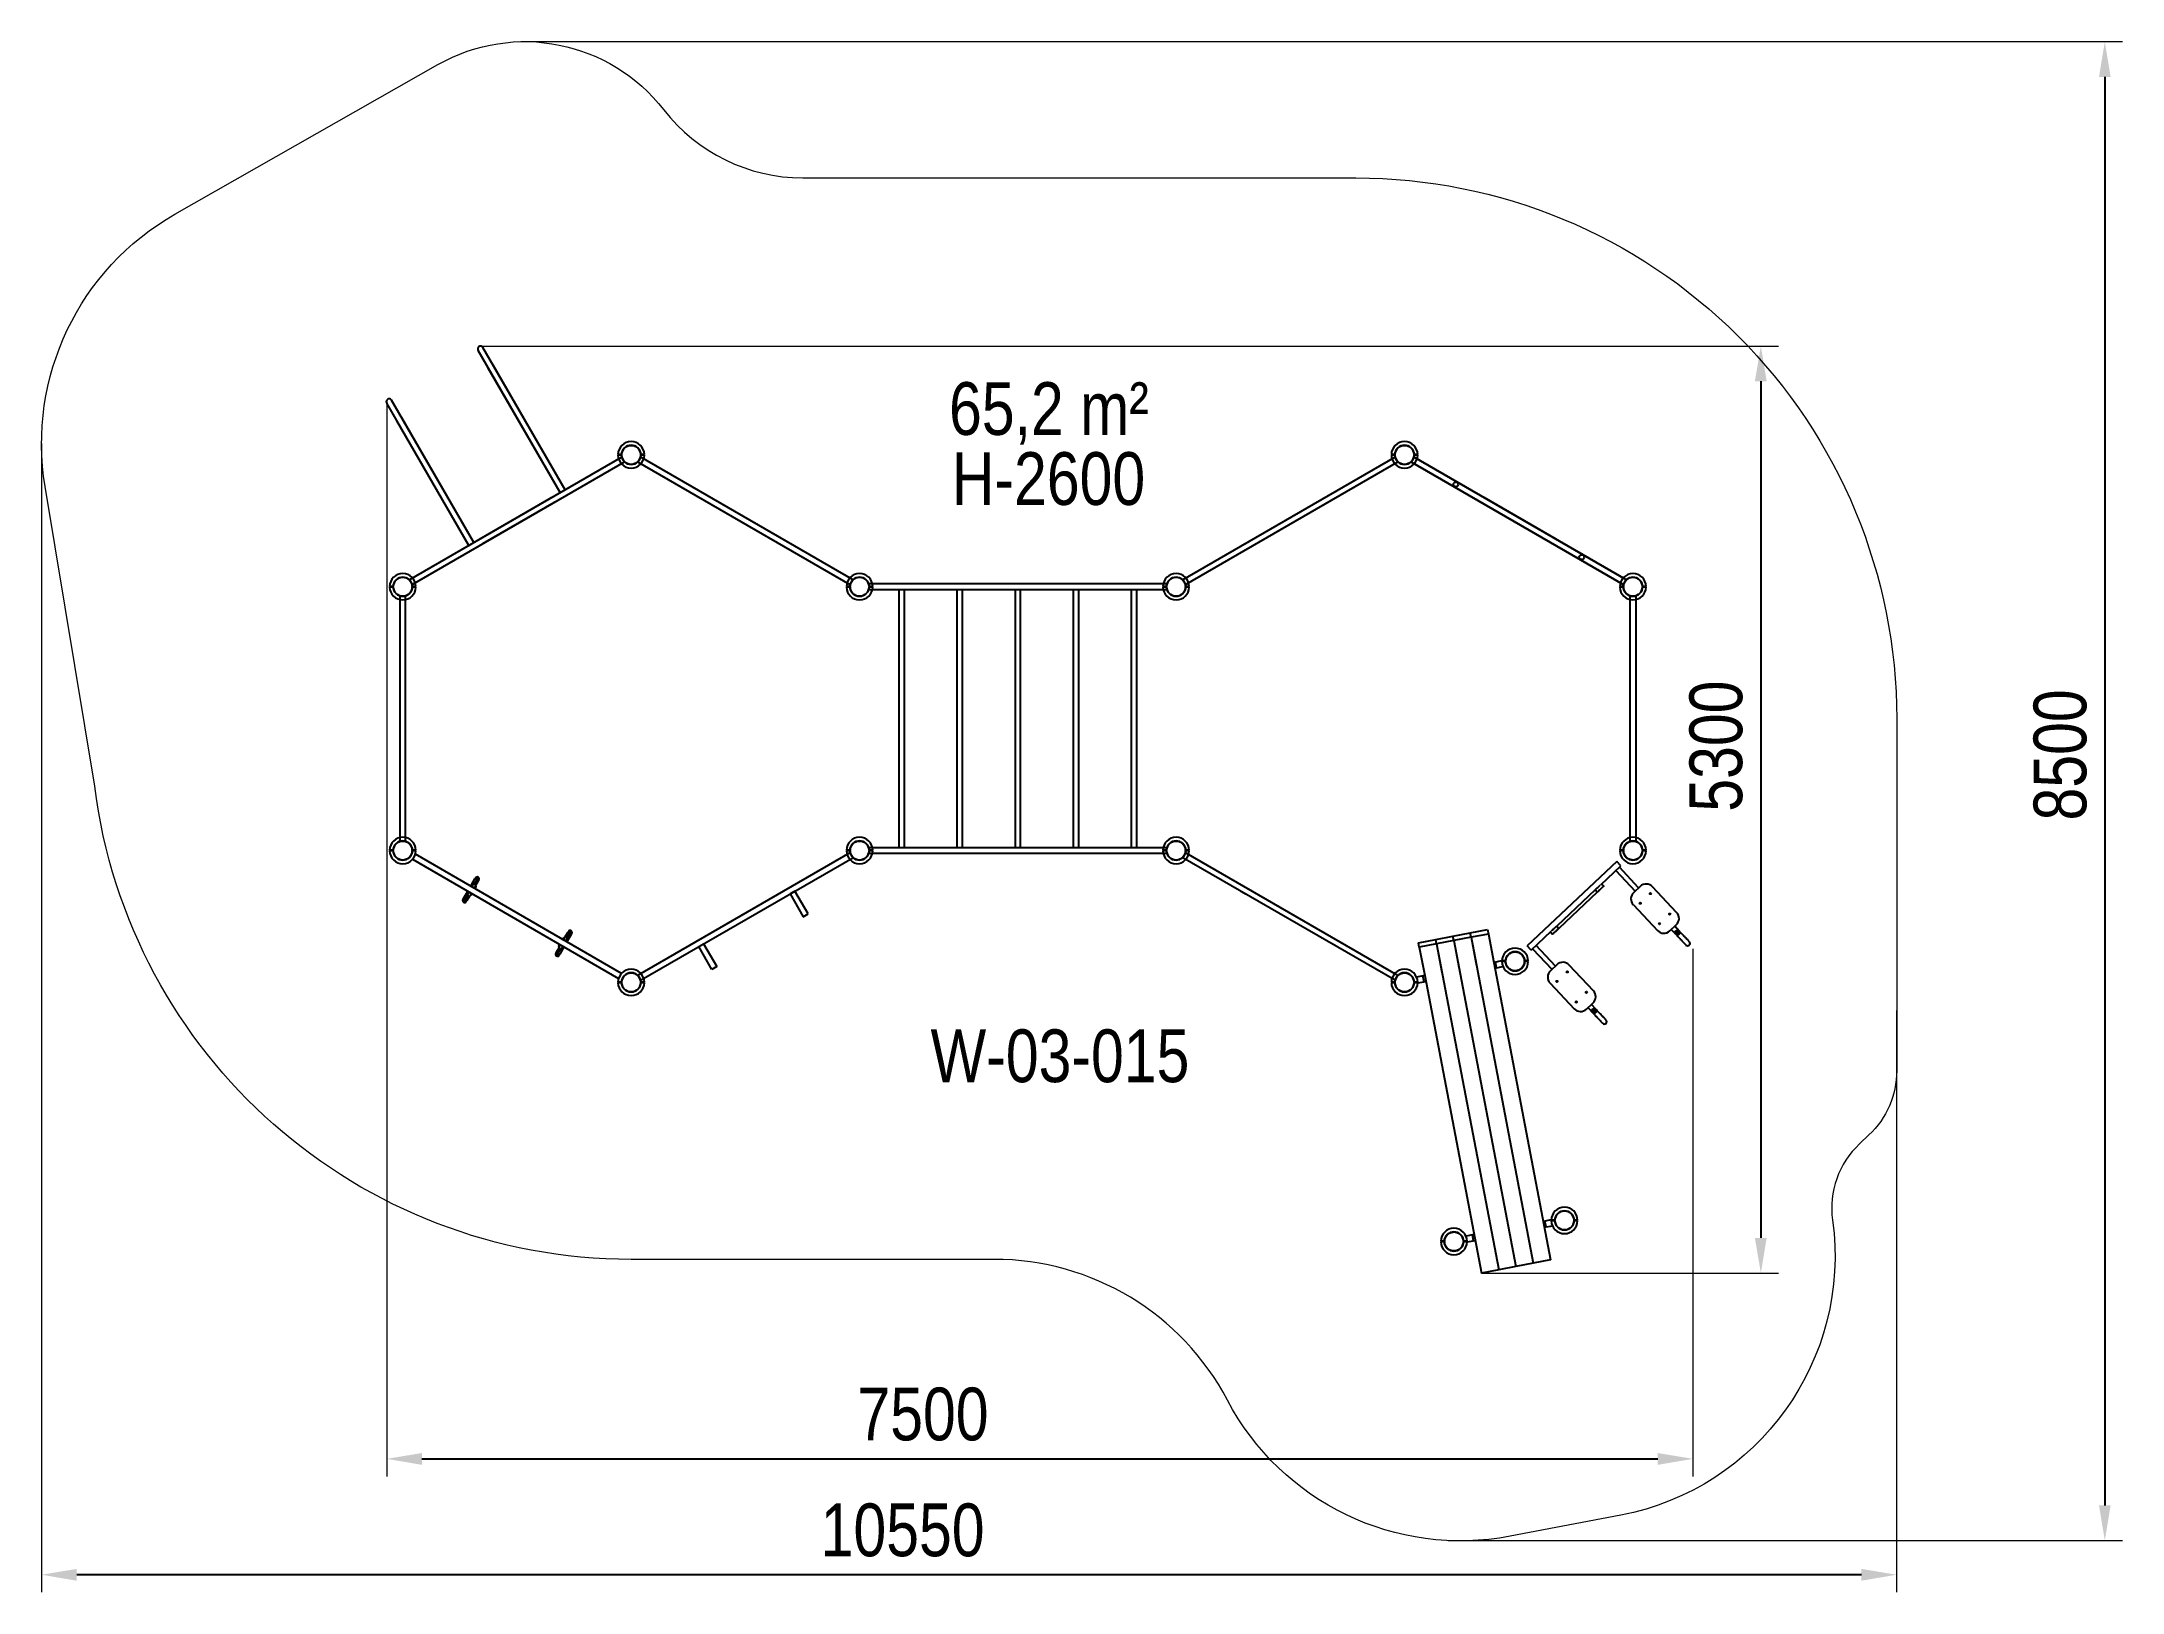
# Model space of a CAD drawing. Header units: millimetres. Extents: x 9701 to 21535, y -5728 to 3090.
import ezdxf

# ---------------------------------------------------------------- set-up
doc = ezdxf.new("R2010")
doc.units = ezdxf.units.MM
for name, color, linetype in [('DIKOM_АРТИКУЛ', 7, 'Continuous'), ('DIKOM_ЗОНА', 80, 'Continuous'), ('DIKOM_ОБЪЕКТ', 7, 'Continuous'), ('DIKOM_РАЗМЕР_ЗОНА', 7, 'Continuous'), ('DIKOM_РАЗМЕР_ОБЪЕКТА', 7, 'Continuous')]:
    doc.layers.add(name, color=color, linetype=linetype)
doc.styles.add('style1', font='arial.ttf', dxfattribs={"width": 0.8})
doc.dimstyles.new('1-50', dxfattribs={"dimtxt": 300, "dimasz": 200, "dimexe": 100, "dimexo": 0, "dimgap": 100, "dimtad": 1, "dimdec": 0, "dimtxsty": 'style1', "dimcen": 0, "dimclrd": 7, "dimclre": 7, "dimadec": 1, "dimazin": 2, "dimtfac": 1, "dimtdec": 0, "dimtmove": 0, "dimatfit": 3, "dimfxl": 0, "dimlwd": 25, "dimlwe": 18, "dimarcsym": 0})

# ---------------------------------------------------------------- blocks, each defined once
blk = doc.blocks.new('*D10')
at = {"layer": 'Defpoints', "color": 0, "transparency": 16777216}
for p in [(9701, 805), (20251, -2420), (9701, -5628)]:
    blk.add_point(p, dxfattribs=at)
at = {"layer": 'DIKOM_РАЗМЕР_ЗОНА', "color": 7, "lineweight": 18, "transparency": 16777216}
for p, q in [((9701, 805), (9701, -5728)), ((20251, -2420), (20251, -5728))]:
    blk.add_line(p, q, dxfattribs=at)
at = {"layer": 'DIKOM_РАЗМЕР_ЗОНА', "color": 7, "lineweight": 25, "transparency": 16777216}
blk.add_line((20051, -5628), (9901, -5628), dxfattribs=at)
at = {"layer": 'DIKOM_РАЗМЕР_ЗОНА', "color": 7, "transparency": 16777216}
for points in [[(9901, -5595), (9901, -5662), (9701, -5628)], [(20051, -5595), (20051, -5662), (20251, -5628)]]:
    blk.add_solid(points, dxfattribs=at)
at = {"layer": 'DIKOM_РАЗМЕР_ЗОНА', "color": 0, "transparency": 16777216, "insert": (14598, -5375), "char_height": 300, "attachment_point": 5, "style": 'style1'}
blk.add_mtext('10550', dxfattribs=at)
blk = doc.blocks.new('*D11')
at = {"layer": 'Defpoints', "color": 0, "transparency": 16777216}
for p in [(12450, 3090), (17700, -5434), (21435, -5434)]:
    blk.add_point(p, dxfattribs=at)
at = {"layer": 'DIKOM_РАЗМЕР_ЗОНА', "color": 7, "lineweight": 18, "transparency": 16777216}
for p, q in [((12450, 3090), (21535, 3090)), ((17700, -5434), (21535, -5434))]:
    blk.add_line(p, q, dxfattribs=at)
at = {"layer": 'DIKOM_РАЗМЕР_ЗОНА', "color": 7, "lineweight": 25, "transparency": 16777216}
blk.add_line((21435, 2890), (21435, -5234), dxfattribs=at)
at = {"layer": 'DIKOM_РАЗМЕР_ЗОНА', "color": 7, "transparency": 16777216}
for points in [[(21402, 2890), (21468, 2890), (21435, 3090)], [(21402, -5234), (21468, -5234), (21435, -5434)]]:
    blk.add_solid(points, dxfattribs=at)
at = {"layer": 'DIKOM_РАЗМЕР_ЗОНА', "color": 0, "transparency": 16777216, "insert": (21182, -966), "char_height": 300, "attachment_point": 5, "rotation": 90, "style": 'style1'}
blk.add_mtext('8500', dxfattribs=at)
blk = doc.blocks.new('*D12')
at = {"layer": 'Defpoints', "color": 0, "transparency": 16777216}
for p in [(12198, 1359), (17890, -3913), (19479, -3913)]:
    blk.add_point(p, dxfattribs=at)
at = {"layer": 'DIKOM_РАЗМЕР_ОБЪЕКТА', "color": 7, "lineweight": 18, "transparency": 16777216}
for p, q in [((12198, 1359), (19579, 1359)), ((17890, -3913), (19579, -3913))]:
    blk.add_line(p, q, dxfattribs=at)
at = {"layer": 'DIKOM_РАЗМЕР_ОБЪЕКТА', "color": 7, "lineweight": 25, "transparency": 16777216}
blk.add_line((19479, 1159), (19479, -3713), dxfattribs=at)
at = {"layer": 'DIKOM_РАЗМЕР_ОБЪЕКТА', "color": 7, "transparency": 16777216}
for points in [[(19445, 1159), (19512, 1159), (19479, 1359)], [(19445, -3713), (19512, -3713), (19479, -3913)]]:
    blk.add_solid(points, dxfattribs=at)
at = {"layer": 'DIKOM_РАЗМЕР_ОБЪЕКТА', "color": 0, "transparency": 16777216, "insert": (19225, -916), "char_height": 300, "attachment_point": 5, "rotation": 90, "style": 'style1'}
blk.add_mtext('5300', dxfattribs=at)
blk = doc.blocks.new('*D13')
at = {"layer": 'Defpoints', "color": 0, "transparency": 16777216}
for p in [(11664, 1035), (19093, -2068), (19093, -4969)]:
    blk.add_point(p, dxfattribs=at)
at = {"layer": 'DIKOM_РАЗМЕР_ОБЪЕКТА', "color": 7, "lineweight": 18, "transparency": 16777216}
for p, q in [((11664, 1035), (11664, -5069)), ((19093, -2068), (19093, -5069))]:
    blk.add_line(p, q, dxfattribs=at)
at = {"layer": 'DIKOM_РАЗМЕР_ОБЪЕКТА', "color": 7, "lineweight": 25, "transparency": 16777216}
blk.add_line((11864, -4969), (18893, -4969), dxfattribs=at)
at = {"layer": 'DIKOM_РАЗМЕР_ОБЪЕКТА', "color": 7, "transparency": 16777216}
for points in [[(11864, -4936), (11864, -5003), (11664, -4969)], [(18893, -4936), (18893, -5003), (19093, -4969)]]:
    blk.add_solid(points, dxfattribs=at)
at = {"layer": 'DIKOM_РАЗМЕР_ОБЪЕКТА', "color": 0, "transparency": 16777216, "insert": (14714, -4716), "char_height": 300, "attachment_point": 5, "style": 'style1'}
blk.add_mtext('7500', dxfattribs=at)

msp = doc.modelspace()

# ---------------------------------------------------------------- linework, layer by layer
at = {"layer": 'DIKOM_ЗОНА', "color": 3, "lineweight": 15}
msp.add_lwpolyline([(9721.6, 560.4, -0.3141465), (10459.9, 2109), (11955.1, 2959.5, -0.3731691), (13239.9, 2702.8, 0.2319041), (14030.4, 2315.4), (17176.4, 2315.4, -0.4142136), (20251.4, -759.6), (20251.4, -2762.8, -0.2069752), (20093.9, -3127.1), (20039.6, -3178.1, 0.2429634), (19886.7, -3610.8, -0.3992129), (18681.8, -5289.1), (18053.1, -5409, -0.3297588), (16445.2, -4635.1, 0.2782735), (15118.3, -3834.6), (13054.3, -3834.6, -0.3780769), (10003.3, -1142.8)], format="xyb", close=True, dxfattribs=at)
at = {"layer": 'DIKOM_ОБЪЕКТ'}
for p, q in [((12650.6, 525.8), (12183.6, 1334.7)), ((12678.4, 541.8), (12211.4, 1350.7)), ((12650.6, 525.8), (12241.6, 1234.2)), ((12678.4, 541.8), (12269.4, 1250.2)), ((12131, 225.8), (11664, 1034.7)), ((12158.7, 241.8), (11691.7, 1050.7)), ((12158.7, 241.8), (11749.7, 950.2)), ((12131, 225.8), (11722, 934.2)), ((11794.9, 31.7), (12998.7, 726.7)), ((12999.8, 742.4), (12979.3, 742.4)), ((12999.8, 738.4), (12979.3, 738.4)), ((13129.3, 742.4), (13108.8, 742.4)), ((13129.3, 738.4), (13108.8, 738.4)), ((13109.3, 742.4), (13109.3, 738.4)), ((14313.7, 31.7), (13109.9, 726.7)), ((16193, 31.7), (17396.7, 726.7)), ((17397.9, 742.4), (17377.4, 742.4)), ((17397.9, 738.4), (17377.4, 738.4)), ((17527.4, 742.4), (17506.8, 742.4)), ((17527.4, 738.4), (17506.8, 738.4)), ((17507.4, 742.4), (17507.4, 738.4)), ((17508, 726.7), (18711.8, 31.7)), ((18711.8, 31.7), (17508, 726.7)), ((13014.7, 699), (11810.9, 4)), ((13093.9, 699), (14297.7, 4)), ((17412.7, 699), (16209, 4)), ((18695.8, 4), (17492, 699)), ((17492, 699), (18695.8, 4)), ((12192.5, 261.3), (12601, 497.2)), ((12650.6, 525.8), (12678.4, 541.8)), ((18314.2, 261.3), (17905.6, 497.2)), ((12617, 469.5), (12208.5, 233.6)), ((17889.6, 469.5), (18298.2, 233.6)), ((12131, 225.8), (12158.7, 241.8)), ((16098.3, 6.4), (14408.3, 6.4)), ((11700.8, -7.6), (11680.3, -7.6)), ((11700.8, -11.6), (11680.3, -11.6)), ((11739.3, -64.6), (11739.3, -1454.6)), ((11771.3, -1454.6), (11771.3, -64.6)), ((11830.3, -7.6), (11809.7, -7.6)), ((11830.3, -11.6), (11809.7, -11.6)), ((11810.3, -7.6), (11810.3, -11.6)), ((14298.9, -7.6), (14278.3, -7.6)), ((14298.9, -11.6), (14278.3, -11.6)), ((14428.3, -7.6), (14407.8, -7.6)), ((14428.3, -11.6), (14407.8, -11.6)), ((14408.3, -7.6), (14408.3, -11.6)), ((14408.3, -25.6), (16098.3, -25.6)), ((14577.3, -25.6), (14577.3, -1493.6)), ((14609.3, -1493.6), (14609.3, -25.6)), ((14907.3, -25.6), (14907.3, -1493.6)), ((14939.3, -1493.6), (14939.3, -25.6)), ((15237.3, -25.6), (15237.3, -1493.6)), ((15269.3, -1493.6), (15269.3, -25.6)), ((15567.3, -25.6), (15567.3, -1493.6)), ((15599.3, -1493.6), (15599.3, -25.6)), ((15897.3, -25.6), (15897.3, -1493.6)), ((15929.3, -1493.6), (15929.3, -25.6)), ((16098.9, -7.6), (16078.3, -7.6)), ((16098.9, -11.6), (16078.3, -11.6)), ((16228.3, -7.6), (16207.8, -7.6)), ((16228.3, -11.6), (16207.8, -11.6)), ((16208.3, -7.6), (16208.3, -11.6)), ((18697, -7.6), (18676.4, -7.6)), ((18697, -11.6), (18676.4, -11.6)), ((18735.4, -1454.6), (18735.4, -64.6)), ((18767.4, -64.6), (18767.4, -1454.6)), ((18826.4, -7.6), (18805.9, -7.6)), ((18826.4, -11.6), (18805.9, -11.6)), ((18806.4, -7.6), (18806.4, -11.6)), ((11700.8, -1507.6), (11680.3, -1507.6)), ((11700.8, -1511.6), (11680.3, -1511.6)), ((11830.3, -1507.6), (11809.7, -1507.6)), ((11830.3, -1511.6), (11809.7, -1511.6)), ((11810.3, -1507.6), (11810.3, -1511.6)), ((12999.4, -2208.5), (11827.2, -1530.8)), ((14298.1, -1523), (13094.4, -2218)), ((14298.9, -1507.6), (14278.3, -1507.6)), ((14298.9, -1511.6), (14278.3, -1511.6)), ((14428.3, -1507.6), (14407.8, -1507.6)), ((14428.3, -1511.6), (14407.8, -1511.6)), ((16098.3, -1493.6), (14408.3, -1493.6)), ((14408.3, -1507.6), (14408.3, -1511.6)), ((14408.3, -1525.6), (16098.3, -1525.6)), ((16098.9, -1507.6), (16078.3, -1507.6)), ((16098.9, -1511.6), (16078.3, -1511.6)), ((16228.3, -1507.6), (16207.8, -1507.6)), ((16228.3, -1511.6), (16207.8, -1511.6)), ((16208.3, -1507.6), (16208.3, -1511.6)), ((16208.5, -1523), (17412.3, -2218)), ((18697, -1507.6), (18676.4, -1507.6)), ((18697, -1511.6), (18676.4, -1511.6)), ((18826.4, -1507.6), (18805.9, -1507.6)), ((18826.4, -1511.6), (18805.9, -1511.6)), ((18806.4, -1507.6), (18806.4, -1511.6)), ((11811.1, -1559.6), (12982.8, -2237)), ((13110.4, -2245.7), (14314.1, -1550.7)), ((17396.3, -2245.7), (16192.5, -1550.7)), ((18659.8, -1572.7), (18149.7, -2052.2)), ((18568.6, -1704.5), (18682.7, -1597.2)), ((18654.7, -1623.5), (18764.3, -1740.1)), ((18682.7, -1597.2), (18659.8, -1572.7)), ((18783.9, -1721.6), (18674.4, -1605)), ((12101, -1783), (12117.8, -1754)), ((12122.3, -1768.1), (12105.5, -1797.1)), ((12117.8, -1754), (12125.2, -1741.2)), ((12134.6, -1768.9), (12120, -1794)), ((12124.6, -1764.2), (12122.3, -1768.1)), ((12122.9, -1756.5), (12123.8, -1757)), ((12123.8, -1744.5), (12125.6, -1741.4)), ((12123.8, -1744.5), (12127.3, -1746.5)), ((12129.5, -1743.7), (12124.2, -1752.8)), ((12124.2, -1752.8), (12124.9, -1753.2)), ((12124.3, -1754), (12124.8, -1753.1)), ((12124.3, -1754), (12124.8, -1753.3)), ((12132.1, -1745.2), (12125.1, -1757.3)), ((12125.6, -1741.4), (12129.1, -1743.4)), ((12127.3, -1746.5), (12129.1, -1743.4)), ((12138.9, -1765.3), (12145.9, -1753.2)), ((12139.2, -1766.3), (12140, -1766.8)), ((12140.7, -1763.7), (12140.6, -1763.8)), ((12141.7, -1712.6), (12148.6, -1700.7)), ((12142.1, -1712.9), (12143.9, -1709.8)), ((12142.1, -1712.9), (12145.6, -1714.9)), ((12142.3, -1763.2), (12143.3, -1763.8)), ((12148.5, -1754.7), (12143.3, -1763.8)), ((12143.9, -1709.8), (12147.3, -1711.8)), ((12145.6, -1714.9), (12147.3, -1711.8)), ((12151.3, -1706), (12146, -1715.1)), ((12147.2, -1758), (12149, -1755)), ((12150.7, -1760), (12147.2, -1758)), ((12148.6, -1700.7), (12165.4, -1671.6)), ((12152.4, -1757), (12149, -1755)), ((12150.7, -1760), (12152.4, -1757)), ((12152.9, -1707), (12151.3, -1706)), ((12153.7, -1705.4), (12152.8, -1706.9)), ((12153.1, -1706.6), (12153.7, -1705.4)), ((12155.8, -1703.9), (12154.9, -1703.4)), ((12163.1, -1697.5), (12160.8, -1701.5)), ((12162.5, -1724.6), (12169, -1713.4)), ((12168.2, -1715.8), (12162.9, -1724.9)), ((12179.9, -1668.5), (12163.1, -1697.5)), ((12170.3, -1717), (12165.1, -1726.1)), ((12165.4, -1671.6), (12169, -1665.4)), ((12165.5, -1726.4), (12167.2, -1723.4)), ((12169, -1728.4), (12165.5, -1726.4)), ((12167.4, -1716.7), (12167, -1716.9)), ((12170.7, -1725.4), (12167.2, -1723.4)), ((12168.2, -1715.8), (12167.7, -1716.5)), ((12169.5, -1716.6), (12168.2, -1715.8)), ((12169, -1728.4), (12170.7, -1725.4)), ((12184.4, -1682.7), (12169.9, -1707.8)), ((12170.3, -1717), (12170.2, -1717)), ((12172.1, -1713.7), (12171.2, -1713.2)), ((12184, -1661.4), (12179.9, -1668.5)), ((12188, -1676.4), (12184.4, -1682.7)), ((13985.9, -1740.2), (13958.2, -1756.2)), ((13958.2, -1756.2), (14033.2, -1886.1)), ((14060.9, -1870.1), (13985.9, -1740.2)), ((16520.8, -1740.2), (16548.5, -1756.2)), ((18536.5, -1733.6), (18317.9, -1939)), ((18548.8, -1746.7), (18330.2, -1952.2)), ((18548.8, -1746.7), (18536.5, -1733.6)), ((18573.4, -1699.9), (18585.2, -1712.5)), ((18792.3, -1713.7), (18755.9, -1748)), ((19000, -1861.7), (18863, -1715.9)), ((12097.4, -1789.2), (12101, -1783)), ((12105.5, -1797.1), (12101.4, -1804.3)), ((12120, -1794), (12116.4, -1800.2)), ((14033.2, -1886.1), (14060.9, -1870.1)), ((18753.7, -1818.7), (18890.7, -1964.4)), ((12661.6, -2013.2), (12663.3, -2010.1)), ((12663.3, -2010.1), (12666.8, -2012.1)), ((12665.5, -2015.4), (12670.7, -2006.3)), ((12675.1, -2004.8), (12668.1, -2016.9)), ((12671.7, -2006.9), (12670.7, -2006.3)), ((12673.3, -2006.4), (12673.4, -2006.3)), ((12674.8, -2003.8), (12674, -2003.3)), ((12679.4, -2001.2), (12694, -1976.1)), ((12689.4, -2005.9), (12691.7, -2002)), ((12691.7, -2002), (12708.5, -1973)), ((12694, -1976.1), (12697.6, -1969.9)), ((12713, -1987.1), (12696.2, -2016.1)), ((12708.5, -1973), (12712.6, -1965.9)), ((12716.6, -1980.9), (12713, -1987.1)), ((17629.9, -2015.9), (17728.1, -1997.2)), ((17728.1, -1997.2), (17826.3, -1978.4)), ((17732.8, -2021.9), (17728.1, -1997.2)), ((17831, -2003.2), (17732.8, -2021.9)), ((17826.3, -1978.4), (17924.5, -1959.7)), ((17831, -2003.2), (17826.3, -1978.4)), ((17929.3, -1984.4), (17831, -2003.2)), ((17831, -2003.2), (17861.8, -2164.5)), ((17924.5, -1959.7), (17929.3, -1984.4)), ((17929.3, -1984.4), (17960, -2145.7)), ((18172.7, -2076.6), (18286.8, -1969.2)), ((18293.8, -1986.4), (18282, -1973.8)), ((18317.9, -1939), (18330.2, -1952.2)), ((18961.3, -1966.6), (18997.8, -1932.3)), ((18969.7, -1958.7), (18995.2, -1985.9)), ((19014.9, -1967.4), (18989.4, -1940.2)), ((12626, -2093.7), (12629.6, -2087.5)), ((12629.6, -2087.5), (12644.1, -2062.3)), ((12630, -2108.7), (12634.1, -2101.6)), ((12634.1, -2101.6), (12650.9, -2072.6)), ((12641.9, -2056.4), (12642.8, -2056.9)), ((12643.3, -2044.8), (12645, -2041.7)), ((12643.3, -2044.8), (12646.8, -2046.8)), ((12643.7, -2053.1), (12648.9, -2044)), ((12643.7, -2053.1), (12643.8, -2053.2)), ((12644.5, -2053.5), (12645.9, -2054.3)), ((12645, -2041.7), (12648.5, -2043.7)), ((12651.5, -2045.5), (12645, -2056.7)), ((12648.6, -2098.5), (12645, -2104.7)), ((12645.9, -2054.3), (12651.1, -2045.2)), ((12645.9, -2054.3), (12646.3, -2053.6)), ((12646.6, -2053.4), (12647.1, -2053.3)), ((12646.8, -2046.8), (12648.5, -2043.7)), ((12665.4, -2069.5), (12648.6, -2098.5)), ((12650.9, -2072.6), (12653.2, -2068.7)), ((12658.2, -2066.2), (12659.1, -2066.7)), ((12660.3, -2064.7), (12661.2, -2063.2)), ((12660.9, -2063.5), (12660.3, -2064.7)), ((12661.1, -2063.2), (12662.7, -2064.1)), ((12661.6, -2013.2), (12665, -2015.2)), ((12662.7, -2064.1), (12668, -2055)), ((12665, -2015.2), (12666.8, -2012.1)), ((12672.3, -2057.5), (12665.4, -2069.5)), ((12666.7, -2058.3), (12668.4, -2055.2)), ((12670.1, -2060.3), (12666.7, -2058.3)), ((12671.9, -2057.2), (12668.4, -2055.2)), ((12670.1, -2060.3), (12671.9, -2057.2)), ((12681.9, -2024.9), (12688.9, -2012.8)), ((12684.5, -2026.4), (12689.8, -2017.3)), ((12684.9, -2026.7), (12686.7, -2023.6)), ((12688.4, -2028.7), (12684.9, -2026.7)), ((12690.2, -2025.6), (12686.7, -2023.6)), ((12688.4, -2028.7), (12690.2, -2025.6)), ((12696.2, -2016.1), (12688.8, -2028.9)), ((12689.8, -2017.3), (12689.1, -2016.9)), ((12689.7, -2016.1), (12689.2, -2017)), ((12689.7, -2016.1), (12689.2, -2016.9)), ((12691.1, -2013.7), (12690.2, -2013.1)), ((13438.6, -2056.2), (13466.3, -2040.2)), ((13513.6, -2186.1), (13438.6, -2056.2)), ((13466.3, -2040.2), (13541.3, -2170.1)), ((17068.1, -2056.2), (17040.4, -2040.2)), ((17531.6, -2034.6), (17629.9, -2015.9)), ((17536.3, -2059.4), (17531.6, -2034.6)), ((17634.6, -2040.6), (17536.3, -2059.4)), ((17536.3, -2059.4), (17567.1, -2220.7)), ((17634.6, -2040.6), (17629.9, -2015.9)), ((17732.8, -2021.9), (17634.6, -2040.6)), ((17634.6, -2040.6), (17665.3, -2201.9)), ((17634.6, -2040.6), (17988.2, -3894.3)), ((17732.8, -2021.9), (17763.6, -2183.2)), ((17732.8, -2021.9), (18086.4, -3875.6)), ((17838.4, -2041.8), (18184.6, -3856.8)), ((18172.7, -2076.6), (18149.7, -2052.2)), ((18181, -2068.7), (18290.6, -2185.3)), ((18310.3, -2166.8), (18200.7, -2050.2)), ((13541.3, -2170.1), (13513.6, -2186.1)), ((17567.1, -2220.7), (17521.1, -2229.5)), ((17563.6, -2255.5), (17557.3, -2222.6)), ((17567.1, -2220.7), (17889.9, -3913.1)), ((18006.1, -2136.9), (17960, -2145.7)), ((17960, -2145.7), (18282.9, -3838.1)), ((17966.3, -2178.6), (18012.4, -2169.8)), ((17976.1, -2176.8), (17969.9, -2143.9)), ((18026.6, -2137.7), (18006, -2137.7)), ((18026.6, -2141.7), (18006, -2141.7)), ((18156, -2137.7), (18135.5, -2137.7)), ((18156, -2141.7), (18135.5, -2141.7)), ((18136, -2137.7), (18136, -2141.7)), ((18318.7, -2158.9), (18282.2, -2193.2)), ((18526.3, -2306.8), (18389.4, -2161.1)), ((12999.8, -2257.6), (12979.3, -2257.6)), ((12999.8, -2261.6), (12979.3, -2261.6)), ((13129.3, -2257.6), (13108.8, -2257.6)), ((13129.3, -2261.6), (13108.8, -2261.6)), ((13109.3, -2257.6), (13109.3, -2261.6)), ((17397.9, -2257.6), (17377.4, -2257.6)), ((17397.9, -2261.6), (17377.4, -2261.6)), ((17527.4, -2257.6), (17506.8, -2257.6)), ((17527.4, -2261.6), (17506.8, -2261.6)), ((17507.4, -2257.6), (17507.4, -2261.6)), ((17527.3, -2262.4), (17573.4, -2253.6)), ((18280.1, -2263.8), (18417, -2409.6)), ((18487.7, -2411.8), (18524.1, -2377.5)), ((18496.1, -2403.9), (18521.6, -2431)), ((18541.3, -2412.5), (18515.8, -2385.4)), ((18287.2, -3610.4), (18241.1, -3619.2)), ((18247.4, -3652.1), (18293.4, -3643.3)), ((18257.2, -3650.2), (18250.9, -3617.3)), ((18307.6, -3611.1), (18287.1, -3611.1)), ((18307.6, -3615.1), (18287.1, -3615.1)), ((18437.1, -3611.1), (18416.6, -3611.1)), ((18437.1, -3615.1), (18416.6, -3615.1)), ((18417.1, -3611.1), (18417.1, -3615.1)), ((17679, -3731), (17658.4, -3731)), ((17679, -3735), (17658.4, -3735)), ((17808.4, -3731), (17787.9, -3731)), ((17808.4, -3735), (17787.9, -3735)), ((17788.4, -3731), (17788.4, -3735)), ((17848.2, -3694.1), (17802.1, -3702.9)), ((17808.4, -3735.8), (17854.5, -3727)), ((17844.6, -3728.9), (17838.4, -3696)), ((17988.2, -3894.3), (17889.9, -3913.1)), ((18086.4, -3875.6), (17988.2, -3894.3)), ((18184.6, -3856.8), (18086.4, -3875.6)), ((18282.9, -3838.1), (18184.6, -3856.8))]:
    msp.add_line(p, q, dxfattribs=at)
at = {"layer": 'DIKOM_ОБЪЕКТ', "flags": 128}
for points in [[(12130.4, -1744.2), (12129.9, -1745.1), (12128.5, -1747.4), (12127.3, -1749.4), (12126.2, -1751.2), (12125.2, -1752.8), (12124.4, -1754.1), (12123.7, -1755.1), (12123.3, -1755.9), (12123, -1756.3), (12122.9, -1756.5), (12123, -1756.3), (12123.2, -1755.8), (12123.7, -1755.1), (12124.3, -1754)], [(12123.8, -1757), (12123.9, -1756.8), (12124.1, -1756.4), (12124.6, -1755.6), (12125.2, -1754.6), (12126, -1753.3), (12127, -1751.7), (12128.1, -1749.9), (12129.4, -1747.9), (12130.7, -1745.6), (12131.3, -1744.7)], [(12146.9, -1753.7), (12146.1, -1754.9), (12144.8, -1757.2), (12143.5, -1759.2), (12142.4, -1761), (12141.5, -1762.6), (12140.6, -1763.9), (12140, -1765), (12139.5, -1765.7), (12139.3, -1766.1), (12139.2, -1766.3), (12139.2, -1766.1), (12139.5, -1765.7), (12140, -1764.9), (12140.6, -1763.8)], [(12140, -1766.8), (12140.1, -1766.7), (12140.4, -1766.2), (12140.9, -1765.5), (12141.5, -1764.4), (12142.3, -1763.1), (12143.3, -1761.6), (12144.4, -1759.7), (12145.6, -1757.7), (12147, -1755.5), (12147.7, -1754.2)], [(12153.7, -1705.4), (12154.3, -1704.5), (12154.7, -1703.8), (12154.9, -1703.5), (12154.9, -1703.4), (12154.8, -1703.7), (12154.5, -1704.2), (12154, -1705.1), (12153.3, -1706.2), (12152.5, -1707.6), (12151.5, -1709.3), (12150.3, -1711.2), (12149.1, -1713.3), (12147.7, -1715.6), (12147.5, -1716)], [(12148.3, -1716.5), (12148.5, -1716.1), (12149.9, -1713.8), (12151.2, -1711.7), (12152.3, -1709.8), (12153.3, -1708.1), (12154.2, -1706.7), (12154.8, -1705.6), (12155.3, -1704.7), (12155.7, -1704.2), (12155.8, -1703.9), (12155.8, -1703.9)], [(12169.9, -1715.2), (12170.5, -1714.3), (12170.9, -1713.6), (12171.2, -1713.3), (12171.2, -1713.2), (12171.1, -1713.5), (12170.7, -1714), (12170.2, -1714.9), (12169.6, -1716), (12168.7, -1717.4), (12167.7, -1719.1), (12166.6, -1721), (12165.3, -1723.1), (12164, -1725.4), (12163.9, -1725.5)], [(12164.8, -1726), (12164.8, -1725.9), (12166.2, -1723.6), (12167.5, -1721.5), (12168.6, -1719.6), (12169.6, -1717.9), (12170.4, -1716.5), (12171.1, -1715.4), (12171.6, -1714.6), (12171.9, -1714), (12172.1, -1713.7), (12172.1, -1713.7)], [(18536.5, -1733.6), (18539.7, -1730.6), (18542.8, -1727.6), (18545.9, -1724.7), (18548.9, -1721.9), (18551.9, -1719.1), (18554.7, -1716.5), (18557.4, -1713.9), (18559.9, -1711.6), (18562.3, -1709.4), (18564.4, -1707.4), (18565.7, -1706.2)], [(18585.2, -1712.5), (18585.1, -1712.6), (18584.7, -1713), (18584, -1713.6), (18583.1, -1714.5), (18581.8, -1715.7), (18580.4, -1717), (18578.7, -1718.6), (18576.7, -1720.5), (18574.6, -1722.5), (18572.2, -1724.7), (18569.7, -1727.1), (18567, -1729.6), (18564.2, -1732.2), (18561.3, -1735), (18558.2, -1737.8), (18555.1, -1740.8), (18552, -1743.7), (18548.8, -1746.7)], [(12674, -2003.3), (12673.9, -2003.5), (12673.6, -2003.9), (12673.1, -2004.6), (12672.5, -2005.7), (12671.7, -2007), (12670.7, -2008.6), (12669.6, -2010.4), (12668.4, -2012.4), (12667, -2014.7), (12666.3, -2015.9)], [(12667.1, -2016.4), (12667.9, -2015.2), (12669.2, -2012.9), (12670.5, -2010.9), (12671.6, -2009.1), (12672.6, -2007.5), (12673.4, -2006.2), (12674, -2005.2), (12674.5, -2004.4), (12674.7, -2004), (12674.8, -2003.8), (12674.8, -2004), (12674.5, -2004.5), (12674, -2005.2), (12673.4, -2006.3)], [(18288.7, -1966.5), (18290, -1965.3), (18292.1, -1963.3), (18294.5, -1961.1), (18297, -1958.7), (18299.7, -1956.2), (18302.5, -1953.5), (18305.4, -1950.8), (18308.5, -1947.9), (18311.6, -1945), (18314.7, -1942), (18317.9, -1939)], [(18330.2, -1952.2), (18327, -1955.1), (18323.9, -1958.1), (18320.8, -1961), (18317.8, -1963.9), (18314.8, -1966.6), (18312, -1969.3), (18309.3, -1971.8), (18306.8, -1974.2), (18304.5, -1976.4), (18302.3, -1978.4), (18300.4, -1980.2), (18298.7, -1981.8), (18297.2, -1983.2), (18296, -1984.3), (18295, -1985.2), (18294.3, -1985.9), (18293.9, -1986.3), (18293.8, -1986.4)], [(18995.2, -1985.9), (18999, -1989.9), (19002.7, -1993.8), (19006.5, -1997.8), (19010.1, -2001.7), (19013.7, -2005.5), (19017.2, -2009.3), (19020.7, -2012.9), (19024, -2016.5), (19027.2, -2019.9), (19030.3, -2023.1), (19033.2, -2026.2), (19035.9, -2029.1), (19038.5, -2031.9), (19040.9, -2034.4), (19043.1, -2036.7), (19045.1, -2038.9), (19046.8, -2040.8), (19048.4, -2042.4), (19049.7, -2043.8), (19050.8, -2045), (19051.7, -2045.9), (19052.3, -2046.5), (19052.6, -2046.9), (19052.8, -2047.1)], [(19012.7, -1969.4), (19012.3, -1969.8), (19011.1, -1970.9), (19009.8, -1972.2), (19008.3, -1973.6), (19006.7, -1975.1), (19005.1, -1976.6), (19003.4, -1978.1), (19001.9, -1979.6), (19000.4, -1981), (18999, -1982.3), (18997.8, -1983.4), (18997.4, -1983.8)], [(18997.4, -1983.8), (18997.8, -1983.4), (18999, -1982.3), (19000.4, -1981), (19001.9, -1979.6), (19003.4, -1978.1), (19005.1, -1976.6)], [(19005.1, -1976.6), (19006.7, -1975.1), (19008.3, -1973.6), (19009.8, -1972.2), (19011.1, -1970.9), (19012.3, -1969.8), (19012.7, -1969.4)], [(19072.4, -2028.6), (19072.3, -2028.4), (19071.9, -2028), (19071.3, -2027.4), (19070.5, -2026.5), (19069.4, -2025.3), (19068.1, -2023.9), (19066.5, -2022.3), (19064.7, -2020.4), (19062.7, -2018.3), (19060.5, -2015.9), (19058.2, -2013.4), (19055.6, -2010.6), (19052.8, -2007.7), (19049.9, -2004.6), (19046.9, -2001.4), (19043.7, -1998), (19040.4, -1994.4), (19036.9, -1990.8), (19033.4, -1987), (19029.8, -1983.2), (19026.1, -1979.3), (19022.4, -1975.4), (19018.7, -1971.4), (19014.9, -1967.4)], [(12649.2, -2044.1), (12649.2, -2044.2), (12647.8, -2046.5), (12646.5, -2048.6), (12645.4, -2050.5), (12644.4, -2052.2), (12643.6, -2053.6), (12642.9, -2054.7), (12642.4, -2055.6), (12642.1, -2056.1), (12641.9, -2056.4), (12641.9, -2056.4)], [(12644.1, -2054.9), (12643.5, -2055.8), (12643.1, -2056.5), (12642.8, -2056.8), (12642.8, -2056.9), (12642.9, -2056.6), (12643.3, -2056.1), (12643.8, -2055.2), (12644.4, -2054.1), (12645.3, -2052.7), (12646.3, -2051), (12647.4, -2049.1), (12648.7, -2047), (12650, -2044.7), (12650.1, -2044.6)], [(12665.7, -2053.7), (12665.5, -2054), (12664.1, -2056.3), (12662.8, -2058.4), (12661.7, -2060.3), (12660.7, -2062), (12659.8, -2063.4), (12659.2, -2064.5), (12658.7, -2065.4), (12658.3, -2065.9), (12658.2, -2066.2), (12658.2, -2066.2)], [(12660.3, -2064.7), (12659.8, -2065.6), (12659.3, -2066.3), (12659.1, -2066.7), (12659.1, -2066.7), (12659.2, -2066.5), (12659.5, -2065.9), (12660, -2065.1), (12660.7, -2063.9), (12661.5, -2062.5), (12662.5, -2060.8), (12663.7, -2058.9), (12664.9, -2056.8), (12666.3, -2054.5), (12666.5, -2054.2)], [(12690.2, -2013.1), (12690.1, -2013.3), (12689.9, -2013.7), (12689.4, -2014.5), (12688.8, -2015.5), (12688, -2016.8), (12687, -2018.4), (12685.9, -2020.2), (12684.6, -2022.2), (12683.3, -2024.5), (12682.7, -2025.4)], [(12683.6, -2025.9), (12684.1, -2025), (12685.5, -2022.8), (12686.7, -2020.7), (12687.9, -2018.9), (12688.8, -2017.3), (12689.6, -2016), (12690.3, -2015), (12690.7, -2014.2), (12691, -2013.8), (12691.1, -2013.7), (12691, -2013.8), (12690.8, -2014.3), (12690.3, -2015.1), (12689.7, -2016.1)], [(18521.6, -2431), (18525.4, -2435), (18529.1, -2439), (18532.8, -2443), (18536.5, -2446.9), (18540.1, -2450.7), (18543.6, -2454.4), (18547, -2458.1), (18550.4, -2461.6), (18553.6, -2465), (18556.6, -2468.3), (18559.5, -2471.4), (18562.3, -2474.3), (18564.9, -2477), (18567.2, -2479.6), (18569.4, -2481.9), (18571.4, -2484), (18573.2, -2485.9), (18574.7, -2487.6), (18576.1, -2489), (18577.2, -2490.1), (18578, -2491.1), (18578.6, -2491.7), (18579, -2492.1), (18579.1, -2492.2)], [(18539.1, -2414.6), (18538.7, -2415), (18537.5, -2416.1), (18536.1, -2417.4), (18534.6, -2418.8), (18533.1, -2420.3), (18531.4, -2421.8), (18529.8, -2423.3), (18528.2, -2424.8), (18526.8, -2426.2), (18525.4, -2427.5), (18524.2, -2428.6), (18523.8, -2429)], [(18523.8, -2429), (18524.2, -2428.6), (18525.4, -2427.5), (18526.8, -2426.2), (18528.2, -2424.8), (18529.8, -2423.3), (18531.4, -2421.8)], [(18531.4, -2421.8), (18533.1, -2420.3), (18534.6, -2418.8), (18536.1, -2417.4), (18537.5, -2416.1), (18538.7, -2415), (18539.1, -2414.6)], [(18598.8, -2473.7), (18598.7, -2473.6), (18598.3, -2473.2), (18597.7, -2472.6), (18596.8, -2471.6), (18595.7, -2470.5), (18594.4, -2469.1), (18592.9, -2467.4), (18591.1, -2465.5), (18589.1, -2463.4), (18586.9, -2461.1), (18584.5, -2458.5), (18582, -2455.8), (18579.2, -2452.9), (18576.3, -2449.8), (18573.2, -2446.5), (18570, -2443.1), (18566.7, -2439.6), (18563.3, -2436), (18559.8, -2432.2), (18556.2, -2428.4), (18552.5, -2424.5), (18548.8, -2420.5), (18545, -2416.5), (18541.3, -2412.5)]]:
    msp.add_lwpolyline(points, dxfattribs=at)
at = {"layer": 'DIKOM_ОБЪЕКТ'}
for centre, radius in [((13054.3, 740.4), 54), ((17452.4, 740.4), 54), ((17743.8, 572.1), 13.5), ((18460, 158.6), 13.5), ((11755.3, -9.6), 54), ((14353.3, -9.6), 54), ((16153.3, -9.6), 54), ((18751.4, -9.6), 54), ((11755.3, -1509.6), 54), ((14353.3, -1509.6), 54), ((16153.3, -1509.6), 54), ((18751.4, -1509.6), 54), ((18751.4, -1509.6), 54), ((18851.2, -1754.5), 4), ((18792.9, -1809.3), 4), ((18960.8, -1871.1), 4), ((18902.5, -1925.9), 4), ((19005.1, -1976.6), 13.5), ((19005.1, -1976.6), 10.5), ((18081, -2139.7), 54), ((18081, -2139.7), 54), ((13054.3, -2259.6), 54), ((17452.4, -2259.6), 54), ((17452.4, -2259.6), 54), ((18377.6, -2199.6), 4), ((18319.3, -2254.4), 4), ((18487.1, -2316.2), 4), ((18428.8, -2371), 4), ((18531.4, -2421.8), 13.5), ((18531.4, -2421.8), 10.5), ((18362.1, -3613.1), 54), ((18362.1, -3613.1), 54), ((17733.4, -3733), 54), ((17733.4, -3733), 54)]:
    msp.add_circle(centre, radius, dxfattribs=at)
for centre, radius, start, end in [((12197.5, 1342.7), 16, 30, 210), ((11677.9, 1042.7), 16, 30, 210), ((13054.3, 740.4), 75, 1.52807, 178.47193), ((13054.3, 740.4), 75, 181.52807, 358.47193), ((13054.3, 740.4), 54.5, 2.10307, 177.89693), ((13054.3, 740.4), 54.5, 182.10307, 357.89693), ((17452.4, 740.4), 75, 1.52807, 178.47193), ((17452.4, 740.4), 75, 181.52807, 358.47193), ((17452.4, 740.4), 54.5, 2.10307, 177.89693), ((17452.4, 740.4), 54.5, 182.10307, 357.89693), ((11755.3, -9.6), 75, 1.52807, 178.47193), ((11755.3, -9.6), 54.5, 2.10307, 177.89693), ((14353.3, -9.6), 75, 1.52807, 178.47193), ((14353.3, -9.6), 54.5, 2.10307, 177.89693), ((16153.3, -9.6), 75, 1.52807, 178.47193), ((16153.3, -9.6), 54.5, 2.10307, 177.89693), ((18751.4, -9.6), 75, 1.52807, 178.47193), ((18751.4, -9.6), 54.5, 2.10307, 177.89693), ((11755.3, -9.6), 75, 181.52807, 358.47193), ((11755.3, -9.6), 54.5, 182.10307, 357.89693), ((14353.3, -9.6), 75, 181.52807, 358.47193), ((14353.3, -9.6), 54.5, 182.10307, 357.89693), ((16153.3, -9.6), 75, 181.52807, 358.47193), ((16153.3, -9.6), 54.5, 182.10307, 357.89693), ((18751.4, -9.6), 75, 181.52807, 358.47193), ((18751.4, -9.6), 54.5, 182.10307, 357.89693), ((11755.3, -1509.6), 75, 1.52807, 178.47193), ((11755.3, -1509.6), 75, 181.52807, 358.47193), ((11755.3, -1509.6), 54.5, 2.10307, 177.89693), ((11755.3, -1509.6), 54.5, 182.10307, 357.89693), ((14353.3, -1509.6), 75, 1.52807, 178.47193), ((14353.3, -1509.6), 75, 181.52807, 358.47193), ((14353.3, -1509.6), 54.5, 2.10307, 177.89693), ((14353.3, -1509.6), 54.5, 182.10307, 357.89693), ((16153.3, -1509.6), 75, 1.52807, 178.47193), ((16153.3, -1509.6), 75, 181.52807, 358.47193), ((16153.3, -1509.6), 54.5, 2.10307, 177.89693), ((16153.3, -1509.6), 54.5, 182.10307, 357.89693), ((18751.4, -1509.6), 75, 1.52807, 178.47193), ((18751.4, -1509.6), 75, 181.52807, 358.47193), ((18751.4, -1509.6), 54.5, 2.10307, 177.89693), ((18751.4, -1509.6), 54.5, 182.10307, 357.89693), ((12127.1, -1758.8), 10.5, 152.92003, 242.64323), ((12128.1, -1758.3), 11.5, 239.3502, 286.3253), ((12132, -1761.3), 8, 149.96789, 329.96789), ((12157.4, -1706.4), 10.5, 57.29255, 147.01575), ((12162, -1709.4), 8, 329.96789, 149.96789), ((12157.5, -1707.5), 11.5, 13.61064, 60.58558), ((12178.5, -1670.9), 11, 59.96789, 149.96789), ((12178.5, -1670.9), 11, 329.96789, 59.96789), ((18790.1, -1784.4), 50, 133.22523, 223.22523), ((18826.6, -1750.2), 50, 43.22523, 133.22523), ((12106.9, -1794.7), 11, 149.96789, 239.96789), ((12106.9, -1794.7), 11, 239.96789, 329.96789), ((18963.5, -1895.9), 50, 313.22523, 43.22523), ((12682, -2008.8), 8, 329.96789, 149.96789), ((12685.9, -2011.8), 11.5, 59.3502, 106.3253), ((12686.9, -2011.3), 10.5, 332.92003, 62.64323), ((12707.1, -1975.4), 11, 59.96789, 149.96789), ((12707.1, -1975.4), 11, 329.96789, 59.96789), ((18927.1, -1930.2), 50, 223.22523, 313.22523), ((12635.5, -2099.2), 11, 149.96789, 239.96789), ((12635.5, -2099.2), 11, 239.96789, 329.96789), ((12652, -2060.7), 8, 149.96789, 329.96789), ((12656.5, -2062.6), 11.5, 193.61064, 240.58558), ((12656.6, -2063.7), 10.5, 237.29255, 327.01575), ((18081, -2139.7), 75, 1.52807, 178.47193), ((18081, -2139.7), 54.5, 2.10307, 177.89693), ((19062.6, -2037.8), 13.5, 223.22523, 43.22523), ((13054.3, -2259.6), 75, 1.52807, 178.47193), ((13054.3, -2259.6), 54.5, 2.10307, 177.89693), ((17452.4, -2259.6), 75, 1.52807, 178.47193), ((17452.4, -2259.6), 54.5, 2.10307, 177.89693), ((18081, -2139.7), 75, 181.52807, 358.47193), ((18081, -2139.7), 54.5, 182.10307, 357.89693), ((18316.5, -2229.6), 50, 133.22523, 223.22523), ((18352.9, -2195.3), 50, 43.22523, 133.22523), ((13054.3, -2259.6), 75, 181.52807, 358.47193), ((13054.3, -2259.6), 54.5, 182.10307, 357.89693), ((17452.4, -2259.6), 75, 181.52807, 358.47193), ((17452.4, -2259.6), 54.5, 182.10307, 357.89693), ((18489.9, -2341.1), 50, 313.22523, 43.22523), ((18453.5, -2375.3), 50, 223.22523, 313.22523), ((18589, -2483), 13.5, 223.22523, 43.22523), ((18362.1, -3613.1), 75, 1.52807, 178.47193), ((17733.4, -3733), 75, 1.52807, 178.47193), ((18362.1, -3613.1), 75, 181.52807, 358.47193), ((18362.1, -3613.1), 54.5, 2.10307, 177.89693), ((18362.1, -3613.1), 54.5, 182.10307, 357.89693), ((17733.4, -3733), 75, 181.52807, 358.47193), ((17733.4, -3733), 54.5, 2.10307, 177.89693), ((17733.4, -3733), 54.5, 182.10307, 357.89693), ((17706.7, -3780), 0.856, 149.00305, 171.68931)]:
    msp.add_arc(centre, radius, start, end, dxfattribs=at)
for points, knots in [([(18698.4, -1519.8), (18698.1, -1518.3), (18697.6, -1515.4), (18697.2, -1511.4), (18697.1, -1507.7), (18697.3, -1505.5), (18697.3, -1504.5)], [0, 0, 0, 0, 0.2737507, 0.5530373, 0.7743291, 1, 1, 1, 1]), ([(18697.3, -1504.5), (18697.5, -1502.9), (18697.9, -1499.7), (18699.1, -1494.9), (18700.7, -1490), (18702.9, -1485.2), (18705.5, -1480.5), (18709.1, -1475.5), (18713.8, -1470.2), (18719.8, -1465.3), (18726.4, -1461.3), (18733.3, -1458.3), (18740.4, -1456.3), (18745.9, -1455.5), (18748.9, -1455.4), (18749.6, -1455.3)], [0, 0, 0, 0, 0.0663725, 0.1329438, 0.1993002, 0.2658061, 0.3325349, 0.3990241, 0.4949375, 0.590849, 0.6843475, 0.7778622, 0.8731286, 0.9684167, 1, 1, 1, 1]), ([(18753.2, -1563.9), (18752.1, -1563.9), (18749.9, -1563.9), (18746.2, -1563.6), (18742.2, -1563), (18739.4, -1562.3), (18738, -1561.9)], [0, 0, 0, 0, 0.2289774, 0.4635308, 0.7291755, 1, 1, 1, 1]), ([(12125.5, -1754.5), (12125.6, -1754.6), (12125.6, -1754.6), (12125.9, -1754.4), (12126.3, -1754.2), (12126.9, -1753.9), (12127.2, -1753.7)], [0, 0, 0, 0, 0.2454839, 0.503571, 0.7256942, 1, 1, 1, 1]), ([(12140.7, -1762.3), (12140.7, -1762.4), (12140.7, -1762.9), (12140.7, -1763.5), (12140.6, -1763.7), (12140.6, -1763.8)], [0, 0, 0, 0, 0.0455151, 0.514012, 1, 1, 1, 1]), ([(12155, -1705.6), (12155, -1705.6), (12155.1, -1705.3), (12155.2, -1705), (12155.4, -1704.7), (12155.5, -1704.5), (12155.4, -1704.6), (12155.4, -1704.6)], [0, 0, 0, 0, 0.0067999, 0.2385312, 0.5476939, 0.9518264, 1, 1, 1, 1]), ([(12179.9, -1668.5), (12179.3, -1668.3), (12178.2, -1667.7), (12176.5, -1667.2), (12174.6, -1666.9), (12172.8, -1666.9), (12171.1, -1667.3), (12169.4, -1667.9), (12168, -1668.7), (12166.8, -1669.7), (12166, -1670.7), (12165.6, -1671.3), (12165.4, -1671.6), (12165.4, -1671.6)], [0, 0, 0, 0, 0.1058379, 0.2147452, 0.3205832, 0.4294904, 0.5353295, 0.6442378, 0.7500796, 0.8589906, 0.9242394, 0.990185, 1, 1, 1, 1]), ([(12169.8, -1715.3), (12169.8, -1715.3), (12169.8, -1715.3), (12169.3, -1715.6), (12168.7, -1716), (12168.6, -1716)], [0, 0, 0, 0, 0.3837839, 0.900265, 1, 1, 1, 1]), ([(12179.9, -1668.5), (12180.4, -1668.9), (12181.4, -1669.5), (12182.8, -1670.8), (12183.9, -1672.3), (12184.8, -1673.8), (12185.4, -1675.5), (12185.7, -1677.2), (12185.6, -1679), (12185.4, -1680.4), (12185, -1681.6), (12184.6, -1682.3), (12184.4, -1682.6), (12184.4, -1682.7)], [0, 0, 0, 0, 0.1058379, 0.2147452, 0.3205832, 0.4294904, 0.5353295, 0.6442378, 0.7500796, 0.8589906, 0.9242394, 0.990185, 1, 1, 1, 1]), ([(12105.5, -1797.1), (12105, -1796.8), (12104, -1796.1), (12102.6, -1794.9), (12101.5, -1793.4), (12100.6, -1791.8), (12100, -1790.2), (12099.7, -1788.4), (12099.8, -1786.7), (12100.1, -1784.9), (12100.6, -1783.7), (12101, -1783.1), (12101, -1783)], [0, 0, 0, 0, 0.1058563, 0.2147826, 0.3206389, 0.429565, 0.5354226, 0.6443498, 0.75021, 0.8591399, 0.9901833, 1, 1, 1, 1]), ([(12105.5, -1797.1), (12106.1, -1797.4), (12107.2, -1798), (12108.9, -1798.5), (12110.8, -1798.8), (12112.6, -1798.7), (12114.3, -1798.4), (12116, -1797.8), (12117.4, -1796.9), (12118.8, -1795.8), (12119.6, -1794.7), (12120, -1794.1), (12120, -1794)], [0, 0, 0, 0, 0.1058563, 0.2147826, 0.3206389, 0.429565, 0.5354226, 0.6443498, 0.75021, 0.8591399, 0.9901833, 1, 1, 1, 1]), ([(12673.3, -2007.8), (12673.3, -2007.7), (12673.3, -2007.2), (12673.3, -2006.6), (12673.4, -2006.4), (12673.4, -2006.3)], [0, 0, 0, 0, 0.04551506, 0.51401205, 1, 1, 1, 1]), ([(12708.5, -1973), (12707.9, -1972.7), (12706.8, -1972.1), (12705.1, -1971.6), (12703.2, -1971.3), (12701.4, -1971.4), (12699.7, -1971.7), (12698, -1972.3), (12696.6, -1973.2), (12695.2, -1974.4), (12694.4, -1975.4), (12694, -1976), (12694, -1976.1)], [0, 0, 0, 0, 0.1058563, 0.2147826, 0.3206389, 0.429565, 0.5354226, 0.6443498, 0.75021, 0.8591399, 0.9901833, 1, 1, 1, 1]), ([(12708.5, -1973), (12709, -1973.3), (12710, -1974), (12711.4, -1975.3), (12712.5, -1976.7), (12713.4, -1978.3), (12714, -1980), (12714.3, -1981.7), (12714.2, -1983.4), (12713.9, -1985.2), (12713.4, -1986.4), (12713, -1987), (12713, -1987.1)], [0, 0, 0, 0, 0.1058563, 0.2147826, 0.3206389, 0.429565, 0.5354226, 0.6443498, 0.75021, 0.8591399, 0.9901833, 1, 1, 1, 1]), ([(12634.1, -2101.6), (12633.6, -2101.2), (12632.6, -2100.6), (12631.2, -2099.3), (12630.1, -2097.9), (12629.2, -2096.3), (12628.6, -2094.6), (12628.3, -2092.9), (12628.4, -2091.1), (12628.6, -2089.7), (12629, -2088.5), (12629.4, -2087.9), (12629.6, -2087.5), (12629.6, -2087.5)], [0, 0, 0, 0, 0.1058379, 0.2147452, 0.3205832, 0.4294904, 0.5353295, 0.6442378, 0.7500796, 0.8589906, 0.9242394, 0.990185, 1, 1, 1, 1]), ([(12634.1, -2101.6), (12634.7, -2101.9), (12635.8, -2102.4), (12637.5, -2103), (12639.4, -2103.2), (12641.2, -2103.2), (12642.9, -2102.9), (12644.6, -2102.2), (12646, -2101.4), (12647.2, -2100.4), (12648, -2099.5), (12648.4, -2098.9), (12648.6, -2098.5), (12648.6, -2098.5)], [0, 0, 0, 0, 0.1058379, 0.2147452, 0.3205832, 0.4294904, 0.5353295, 0.6442378, 0.7500796, 0.8589906, 0.9242394, 0.990185, 1, 1, 1, 1]), ([(12644.2, -2054.8), (12644.2, -2054.8), (12644.2, -2054.8), (12644.7, -2054.5), (12645.3, -2054.1), (12645.4, -2054.1)], [0, 0, 0, 0, 0.3837839, 0.900265, 1, 1, 1, 1]), ([(12659, -2064.5), (12659, -2064.5), (12658.9, -2064.8), (12658.8, -2065.1), (12658.6, -2065.4), (12658.6, -2065.6), (12658.6, -2065.5), (12658.6, -2065.5)], [0, 0, 0, 0, 0.0067999, 0.2385312, 0.5476939, 0.9518264, 1, 1, 1, 1]), ([(12688.5, -2015.6), (12688.4, -2015.6), (12688.4, -2015.5), (12688.1, -2015.7), (12687.7, -2015.9), (12687.1, -2016.2), (12686.8, -2016.4)], [0, 0, 0, 0, 0.2454839, 0.503571, 0.7256942, 1, 1, 1, 1]), ([(18079.3, -2085.4), (18080.3, -2085.4), (18082.6, -2085.4), (18086.3, -2085.7), (18090.3, -2086.3), (18093.1, -2087), (18094.4, -2087.4)], [0, 0, 0, 0, 0.2289781, 0.4635319, 0.7291774, 1, 1, 1, 1]), ([(18134.1, -2129.6), (18134.4, -2131), (18134.9, -2133.9), (18135.2, -2137.9), (18135.3, -2141.6), (18135.2, -2143.8), (18135.1, -2144.8)], [0, 0, 0, 0, 0.2737511, 0.5530375, 0.7743327, 1, 1, 1, 1]), ([(17409.5, -2226.3), (17410.5, -2225), (17412.5, -2222.6), (17416.1, -2219.1), (17420.1, -2215.9), (17424.5, -2213), (17429.2, -2210.5), (17434.9, -2208.1), (17441.8, -2206.2), (17449.5, -2205.2), (17457.2, -2205.4), (17464.6, -2206.6), (17471.7, -2208.7), (17476.7, -2211), (17479.3, -2212.5), (17480, -2212.8)], [0, 0, 0, 0, 0.0663715, 0.1329429, 0.1992988, 0.265804, 0.3325321, 0.3990215, 0.4949344, 0.5908467, 0.6843449, 0.7778596, 0.8731258, 0.9684134, 1, 1, 1, 1]), ([(17480, -2212.8), (17480.9, -2213.4), (17482.8, -2214.6), (17485.7, -2216.9), (17488.7, -2219.4), (17490.5, -2221.3), (17491.3, -2222.2)], [0, 0, 0, 0, 0.23816962, 0.48213765, 0.75845287, 1, 1, 1, 1]), ([(18028, -2149.8), (18027.7, -2148.4), (18027.2, -2145.5), (18026.8, -2141.5), (18026.8, -2137.8), (18026.9, -2135.6), (18027, -2134.5)], [0, 0, 0, 0, 0.2737508, 0.5530374, 0.7743256, 1, 1, 1, 1]), ([(18135.1, -2144.8), (18134.9, -2146.4), (18134.5, -2149.6), (18133.4, -2154.4), (18131.8, -2159.3), (18129.6, -2164.1), (18127, -2168.8), (18123.4, -2173.8), (18118.6, -2179.1), (18112.6, -2184.1), (18106.1, -2188), (18099.2, -2191.1), (18092.1, -2193), (18086.6, -2193.8), (18083.6, -2194), (18082.8, -2194)], [0, 0, 0, 0, 0.066373, 0.1329437, 0.1993002, 0.2658058, 0.3325345, 0.3990241, 0.4949369, 0.5908495, 0.6843477, 0.7778624, 0.8731287, 0.9684161, 1, 1, 1, 1]), ([(17495.3, -2293), (17494.3, -2294.2), (17492.2, -2296.6), (17488.6, -2300.1), (17484.7, -2303.4), (17480.3, -2306.3), (17475.6, -2308.8), (17469.8, -2311.1), (17463, -2313), (17455.2, -2314), (17447.6, -2313.8), (17440.1, -2312.7), (17433.1, -2310.5), (17428, -2308.3), (17425.4, -2306.8), (17424.8, -2306.4)], [0, 0, 0, 0, 0.0663729, 0.1329437, 0.1993007, 0.265806, 0.3325341, 0.3990243, 0.494937, 0.5908493, 0.6843475, 0.7778621, 0.8731283, 0.9684161, 1, 1, 1, 1]), ([(18311.9, -3593.2), (18312.4, -3591.9), (18313.5, -3589.2), (18315.4, -3585.6), (18317.3, -3582.4), (18318.6, -3580.7), (18319.2, -3579.8)], [0, 0, 0, 0, 0.2737523, 0.5530433, 0.7743328, 1, 1, 1, 1]), ([(17683.2, -3713.2), (17683.8, -3711.8), (17684.9, -3709.1), (17686.7, -3705.5), (17688.7, -3702.3), (17689.9, -3700.6), (17690.6, -3699.7)], [0, 0, 0, 0, 0.2737515, 0.5530429, 0.7743314, 1, 1, 1, 1]), ([(17690.6, -3699.7), (17691.6, -3698.5), (17693.6, -3696), (17697.2, -3692.5), (17701.2, -3689.3), (17705.6, -3686.4), (17710.3, -3683.9), (17716, -3681.5), (17722.8, -3679.7), (17730.6, -3678.7), (17738.3, -3678.8), (17745.7, -3680), (17752.7, -3682.1), (17757.8, -3684.4), (17760.4, -3685.9), (17761, -3686.3)], [0, 0, 0, 0, 0.0663726, 0.1329431, 0.1993005, 0.2658055, 0.3325326, 0.3990223, 0.4949351, 0.5908477, 0.6843458, 0.7778604, 0.8731264, 0.9684141, 1, 1, 1, 1]), ([(17705.8, -3779.8), (17704.9, -3779.3), (17703.1, -3778.1), (17700.1, -3775.8), (17697, -3773.1), (17695.1, -3771.1), (17694.1, -3770)], [0, 0, 0, 0, 0.2289743, 0.4635298, 0.7291733, 1, 1, 1, 1]), ([(17776.3, -3766.4), (17775.3, -3767.6), (17773.3, -3770.1), (17769.7, -3773.6), (17765.7, -3776.8), (17761.3, -3779.7), (17756.6, -3782.2), (17750.9, -3784.6), (17744.1, -3786.4), (17736.3, -3787.4), (17728.6, -3787.3), (17721.2, -3786.1), (17714.2, -3784), (17709.1, -3781.7), (17706.5, -3780.2), (17705.8, -3779.8)], [0, 0, 0, 0, 0.06637261, 0.13294337, 0.19930118, 0.26580664, 0.33253535, 0.39902439, 0.4949372, 0.59084949, 0.68434764, 0.77786196, 0.8731284, 0.96841598, 1, 1, 1, 1])]:
    msp.add_open_spline(points, degree=3, knots=knots, dxfattribs=at)

# ---------------------------------------------------------------- texts
at = {"layer": 'DIKOM_АРТИКУЛ', "color": 7, "linetype": 'Continuous', "lineweight": 15, "insert": (14757, -2527), "char_height": 300, "width": 2314.7, "attachment_point": 1, "style": 'style1'}
msp.add_mtext('W-03-015', dxfattribs=at)
at = {"layer": 'DIKOM_РАЗМЕР_ОБЪЕКТА', "char_height": 300, "width": 2314.7, "attachment_point": 1, "style": 'style1'}
for s, insert in [('65,2 m²', (14862, 1153.6)), ('H-2600', (14878, 755.5))]:
    msp.add_mtext(s, dxfattribs=dict(at, insert=insert))

# ---------------------------------------------------------------- dimensions: what is measured, and where the dimension line sits
at = {"layer": 'DIKOM_РАЗМЕР_ЗОНА'}
for base, p1, p2, angle, text, picture, middle in [((21435, -5433.8), (12449.5, 3090.3), (17700.3, -5433.8), 90, '8500', '*D11', (21435, -966.4)), ((9701.5, -5628.4), (20251.4, -2420), (9701.5, 805.2), 180, '10550', '*D10', (14598.2, -5628.4))]:
    dim = msp.add_linear_dim(base=base, p1=p1, p2=p2, angle=angle, text=text, dimstyle='1-50', dxfattribs=at)
    dim.commit()
    dim.dimension.update_dxf_attribs({"geometry": picture, "text_midpoint": middle, "dimtype": 160})
at = {"layer": 'DIKOM_РАЗМЕР_ОБЪЕКТА'}
dim = msp.add_linear_dim(base=(19478.7, -3913.1), p1=(12197.5, 1358.7), p2=(17889.9, -3913.1), angle=90, text='5300', dimstyle='1-50', dxfattribs=at)
dim.commit()
dim.dimension.update_dxf_attribs({"geometry": '*D12', "text_midpoint": (19478.7, -915.6), "dimtype": 160})
dim = msp.add_linear_dim(base=(19092.5, -4969.2), p1=(11664, 1034.7), p2=(19092.5, -2068.4), text='7500', dimstyle='1-50', dxfattribs=at)
dim.commit()
dim.dimension.update_dxf_attribs({"geometry": '*D13', "text_midpoint": (14714.3, -4969.2), "dimtype": 160})

doc.saveas('drawing.dxf')
